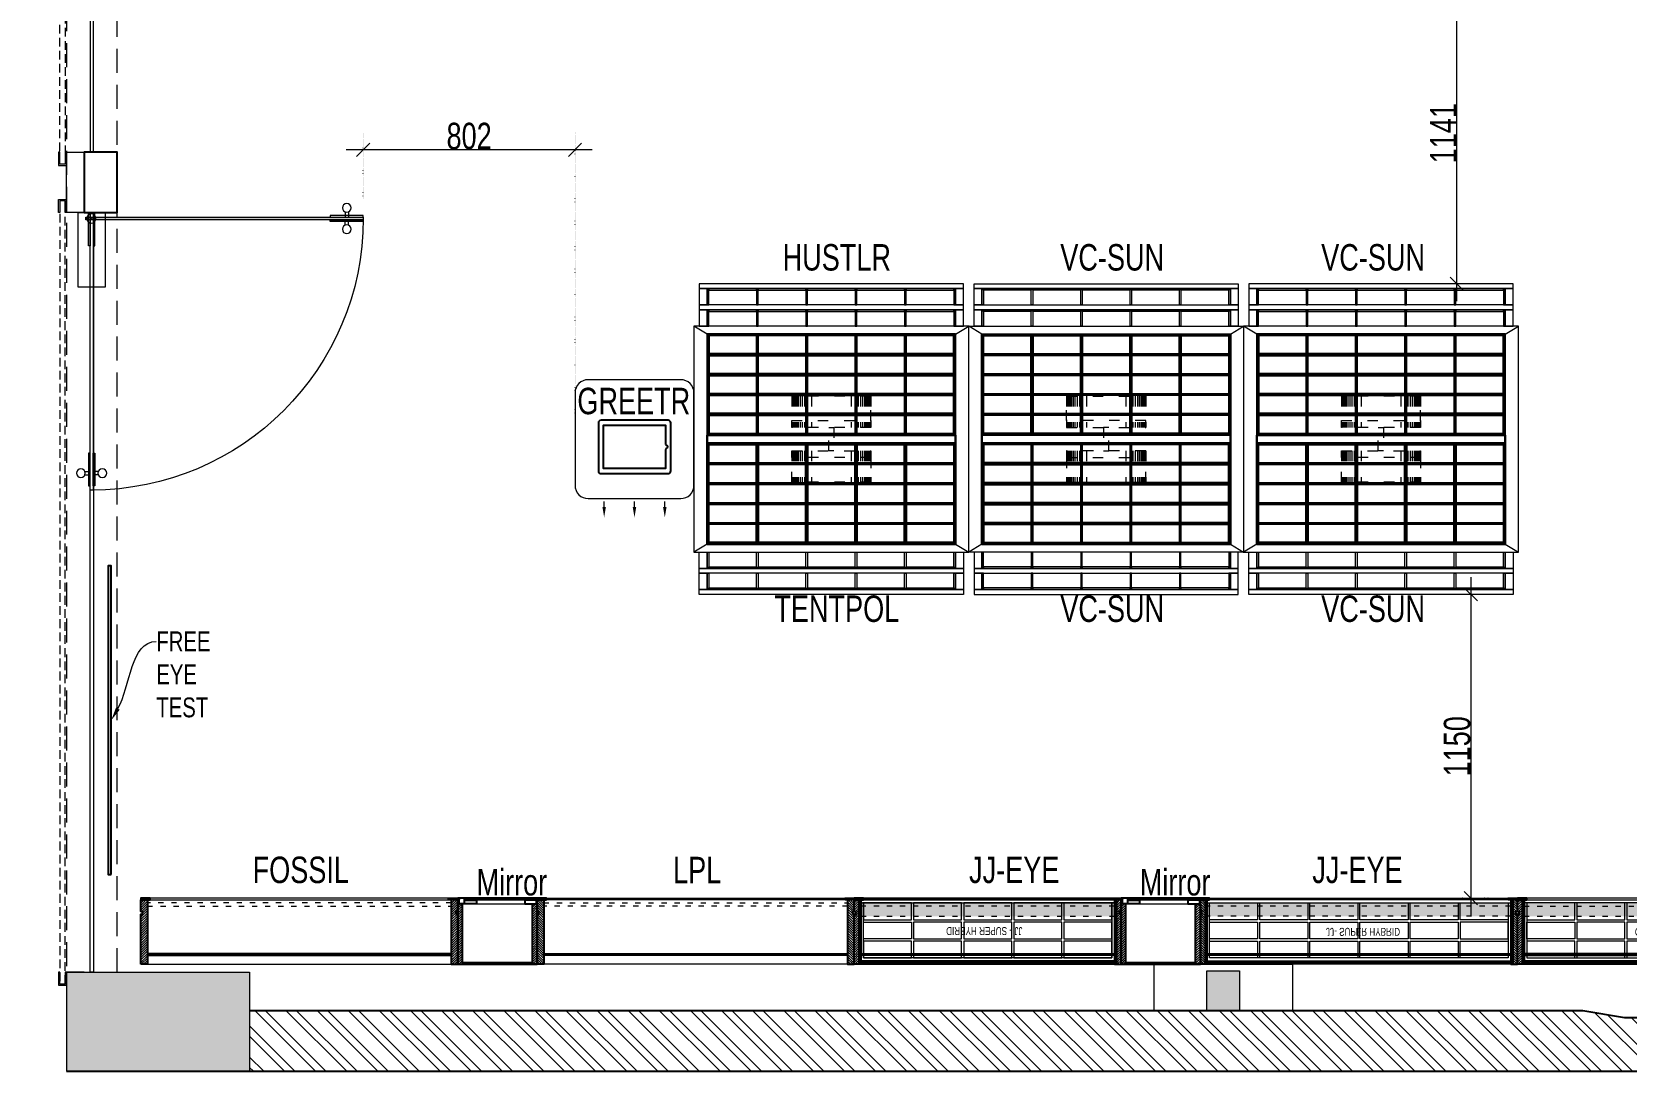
# Model space of a CAD drawing. Header units: feet. Extents: x 2360801 to 2374233, y -6055061 to -6046904.
# Drawn here: x 2361272 to 2367306, y -6055061 to -6051128 of the extents above; entities that cross this region are included whole.
import ezdxf
from ezdxf import colors
from ezdxf.entities.mleader import LeaderData, LeaderLine
from ezdxf.math import Vec2, Vec3

# ---------------------------------------------------------------- set-up
doc = ezdxf.new("R2010")
doc.units = ezdxf.units.FT
doc.header["$LTSCALE"] = 33
doc.header["$MEASUREMENT"] = 0
doc.header["$PDMODE"] = 3
doc.header["$PDSIZE"] = -1
for name, pattern in [('a_p6_plan_L18$0$HIDDEN', [0.375, 0.25, -0.125]), ('ACAD_ISO03W100', [30, 12, -18]), ('DOT2', [0.125, 0, -0.125]), ('HIDDENX2', [0.75, 0.5, -0.25])]:
    doc.linetypes.add(name, pattern=pattern)
for name, color, linetype, lineweight in [('A-Glazing', 4, 'Continuous', 20), ('A-shutter', 8, 'Continuous', 18), ('beam', 90, 'Continuous', 9), ('Column', 243, 'Continuous', 9), ('Glazing', 141, 'Continuous', 15), ('LENS-DIM', 252, 'Continuous', 5), ('LENS-PARTITION', 21, 'Continuous', 25), ('LENS-TEXT', 31, 'Continuous', 5), ('LENS_DIMENSION', 193, 'Continuous', 0), ('LENS_TEXT', 31, 'Continuous', 5), ('LK-FF&E FLOOR', 1, 'Continuous', 9), ('LK-FF&E WALL', 1, 'Continuous', 9), ('LN-ELEVATION-1', 81, 'Continuous', 25), ('LN-ELEVATION-2', 103, 'Continuous', 20), ('LN-ELEVATION-3', 125, 'Continuous', 18), ('LN-ELEVATION-4', 145, 'Continuous', 13), ('LN-ELEVATION-5', 167, 'Continuous', 5), ('LN-HATCH', 251, 'Continuous', 0), ('PLANO-TXT', 252, 'Continuous', 5), ('rolling shutter', 1, 'Continuous', 5)]:
    doc.layers.add(name, color=color, linetype=linetype, lineweight=lineweight)
doc.layers.add('A-WALL', color=1, linetype='Continuous')
doc.styles.add('LK TXT', font='GILC____.TTF', dxfattribs={"height": 100})
doc.styles.get("Standard").update_dxf_attribs({"font": 'GILC____.TTF'})
doc.dimstyles.new('100MM', dxfattribs={"dimtxt": 100, "dimasz": 50, "dimexe": 65, "dimexo": 65, "dimtad": 1, "dimdec": 0, "dimtxsty": 'Standard', "dimblk": 'OBLIQUE', "dimcen": 2.5, "dimdle": 65, "dimclrd": 256, "dimclre": 256, "dimclrt": 1, "dimadec": 0, "dimazin": 0, "dimtfac": 1, "dimtdec": 0, "dimtmove": 1, "dimatfit": 3, "dimfxl": 1, "dimlwd": -1, "dimlwe": -1, "dimarcsym": 0})
pattern_1 = [(45, (-22641017.7406, 5157647.994), (-4.4901280605, 4.4901280605), [])]
pattern_2 = [(45, (4210053.0415, 1706864.74), (-4.4901280605, 4.4901280605), [])]

# ---------------------------------------------------------------- blocks, each defined once
blk = doc.blocks.new('*U44')
at = {"layer": 'A-shutter', "color": 5, "ltscale": 10}
for points in [[(41041202.4, -1561539.2), (41041202.4, -1561544.2), (41041157.4, -1561544.2), (41041157.4, -1561564.2), (41041202.4, -1561564.2), (41041202.4, -1561569.2), (41041152.4, -1561569.2), (41041152.4, -1561539.2)], [(41044076.6, -1561539.2), (41044076.6, -1561544.2), (41044121.6, -1561544.2), (41044121.6, -1561564.2), (41044076.6, -1561564.2), (41044076.6, -1561569.2), (41044126.6, -1561569.2), (41044126.6, -1561539.2)]]:
    blk.add_lwpolyline(points, close=True, dxfattribs=at)
at = {"layer": 'A-shutter', "color": 5, "linetype": 'HIDDENX2', "ltscale": 2}
blk.add_lwpolyline([(41041157.4, -1561544.2), (41041157.4, -1561564.2), (41044121.6, -1561564.2), (41044121.6, -1561544.2)], close=True, dxfattribs=at)
blk = doc.blocks.new('*U45')
at = {"layer": 'A-shutter', "color": 5, "ltscale": 10}
for points in [[(41041202.4, -1561539.2), (41041202.4, -1561544.2), (41041157.4, -1561544.2), (41041157.4, -1561564.2), (41041202.4, -1561564.2), (41041202.4, -1561569.2), (41041152.4, -1561569.2), (41041152.4, -1561539.2)], [(41044746.7, -1561539.2), (41044746.7, -1561544.2), (41044791.7, -1561544.2), (41044791.7, -1561564.2), (41044746.7, -1561564.2), (41044746.7, -1561569.2), (41044796.7, -1561569.2), (41044796.7, -1561539.2)]]:
    blk.add_lwpolyline(points, close=True, dxfattribs=at)
at = {"layer": 'A-shutter', "color": 5, "linetype": 'HIDDENX2', "ltscale": 2}
blk.add_lwpolyline([(41041157.4, -1561544.2), (41041157.4, -1561564.2), (41044791.7, -1561564.2), (41044791.7, -1561544.2)], close=True, dxfattribs=at)
blk = doc.blocks.new('A$C20cc5e3e')
at = {"layer": 'Column'}
h = blk.add_hatch(color=8, dxfattribs=at)
h.dxf.hatch_style = 1
h.paths.add_polyline_path([(-12829.3, 7021.5), (-12763.2, 7021.5), (-12638.1, 7021.5), (-12638.1, 7356.7), (-12960.6, 7336.1), (-12960.6, 7021.5)])
h.paths.add_polyline_path([(-12136.5, 0), (-12136.5, 374.7), (-12763.2, 374.7), (-12829.3, 374.7), (-12829.3, 0)])
h = blk.add_hatch(color=8, dxfattribs=at)
h.dxf.hatch_style = 1
h.paths.add_polyline_path([(-8389.9, 230), (-8389.9, 379.3), (-8513.8, 379.3), (-8513.8, 230)])
h.paths.add_polyline_path([(-5854.7, 202.3), (-5854.7, 302.2), (-5963.3, 302.2), (-5963.3, 202.3)])
h.paths.add_polyline_path([(-4197.9, 202.3), (-4197.9, 334.2), (-4331.1, 334.2), (-4331.1, 202.3)])
at = {"layer": 'LN-HATCH'}
h = blk.add_hatch(dxfattribs=at)
h.set_pattern_fill('ANSI32', color=256, scale=222, angle=270)
h.set_pattern_definition([(315, (-3075837.42, 5459964.67), (58.8666395, 58.8666395), []), (315, (-3075837.42, 5459925.43), (58.8666395, 58.8666395), [])])
h.paths.add_polyline_path([(-4714.4, 7724), (-4587.4, 7724), (-333.8, 7993.7), (-232.6, 202.3), (-6933.9, 202.3), (-7091.1, 230), (-12136.5, 230), (-12136.5, 0), (0, 0), (-105.9, 8156.6), (-12638.1, 7356.7), (-12638.1, 7126.3), (-7091.1, 7480.3), (-6933.9, 7534.5)])
at = {"layer": 'A-WALL'}
for p, q in [((-12136.5, 230), (-7091.1, 230)), ((-7091.1, 230), (-6933.9, 202.3)), ((-6933.9, 202.3), (-232.6, 202.3)), ((-12829.3, 0), (0, 0))]:
    blk.add_line(p, q, dxfattribs=at)
at = {"layer": 'beam', "linetype": 'a_p6_plan_L18$0$HIDDEN', "lineweight": 5, "ltscale": 11}
blk.add_lwpolyline([(-12829.3, 374.7), (-12638.1, 374.7), (-12638.1, 7021.5), (-12829.3, 7021.5)], close=True, dxfattribs=at)
at = {"layer": 'Column'}
for p, q in [((-12829.3, 3248.9), (-12829.3, 3477.2)), ((-12829.3, 3477.2), (-12763.2, 3477.2)), ((-12763.2, 3477.2), (-12763.2, 3248.9)), ((-12763.2, 3248.9), (-12829.3, 3248.9)), ((-12829.3, 374.7), (-12829.3, 0)), ((-12763.2, 374.7), (-12829.3, 374.7)), ((-12763.2, 374.7), (-12136.5, 374.7)), ((-12136.5, 374.7), (-12136.5, 0)), ((-8713.8, 230), (-8713.8, 404.3)), ((-8713.8, 404.3), (-8189.9, 404.3)), ((-8513.8, 230), (-8513.8, 379.3)), ((-8513.8, 379.3), (-8389.9, 379.3)), ((-8389.9, 379.3), (-8389.9, 230)), ((-8189.9, 404.3), (-8189.9, 230))]:
    blk.add_line(p, q, dxfattribs=at)
at = {"layer": 'rolling shutter', "color": 2, "xscale": -1, "rotation": 269.9999994442688}
blk.add_blockref('*U45', (1548709.5, -41037725.2), dxfattribs=at)
at = {"layer": 'rolling shutter', "color": 2, "rotation": 270.0000005557312}
blk.add_blockref('*U44', (1548709.5, 41044451.3), dxfattribs=at)
blk = doc.blocks.new('Entrance Door')
at = {"layer": 'Glazing', "ltscale": 111}
blk.add_hatch(color=256, dxfattribs=at).paths.add_polyline_path([(18, -34.8), (18, -1235), (30, -1235), (30, -34.8)])
at = {"layer": 'Glazing'}
for p, q in [((30, -54.2), (18, -66.2)), ((1117.8, -31.3), (1117.8, -54.3)), ((1117.8, -89.2), (1117.8, -66.3)), ((1132.8, -31.3), (1132.8, -54.3)), ((1132.8, -89.2), (1132.8, -66.3))]:
    blk.add_line(p, q, dxfattribs=at)
at = {"layer": 'Glazing', "ltscale": 44}
for p, q in [((-4.9, -1156.3), (18, -1156.3)), ((-4.9, -1171.3), (18, -1171.3)), ((52.9, -1156.3), (30, -1156.3)), ((52.9, -1171.3), (30, -1171.3))]:
    blk.add_line(p, q, dxfattribs=at)
at = {"layer": 'Glazing'}
for points in [[(320, -120.5), (0, -120.5), (0, 0), (320, 0)], [(0, -54.2), (142.5, -54.2), (142.5, -46.8), (0, -46.8)], [(0, -66.2), (142.5, -66.2), (142.5, -73.7), (0, -73.7)], [(1180.8, -54.3), (1038.3, -54.3), (1038.3, -46.8), (1180.8, -46.8)], [(1180.8, -66.3), (1038.3, -66.3), (1038.3, -73.8), (1180.8, -73.8)]]:
    blk.add_lwpolyline(points, close=True, dxfattribs=at)
at = {"layer": 'Glazing', "ltscale": 222}
blk.add_lwpolyline([(-1.5, -66.2), (1198.8, -66.2), (1198.8, -54.2), (-1.5, -54.2)], close=True, dxfattribs=at)
at = {"layer": 'Glazing', "ltscale": 111}
blk.add_lwpolyline([(18, -34.8), (18, -1235), (30, -1235), (30, -34.8)], close=True, dxfattribs=at)
at = {"layer": 'Glazing', "ltscale": 44}
for points in [[(18, -1092.5), (18, -1235), (10.5, -1235), (10.5, -1092.5)], [(30, -1092.5), (30, -1235), (37.5, -1235), (37.5, -1092.5)]]:
    blk.add_lwpolyline(points, close=True, dxfattribs=at)
at = {"layer": 'Glazing'}
for centre, radius in [((1125.3, -13.9), 19), ((24, -58.7), 19.8), ((1125.3, -106.6), 19)]:
    blk.add_circle(centre, radius, dxfattribs=at)
at = {"layer": 'Glazing', "ltscale": 44}
for centre in [(-22.4, -1163.8), (70.4, -1163.8)]:
    blk.add_circle(centre, 19, dxfattribs=at)
at = {"layer": 'Glazing', "ltscale": 222}
blk.add_arc((24, -60.2), 1174.8, 270, 359.99955, dxfattribs=at)
blk = doc.blocks.new('MIRROR')
at = {"layer": 'LN-HATCH', "ltscale": 0.5}
h = blk.add_hatch(dxfattribs=at)
h.set_pattern_fill('ANSI31', color=256, scale=2)
h.set_pattern_definition([(45, (4060433.7416, 1708720.787), (-4.4901280605, 4.4901280605), [])])
h.paths.add_polyline_path([(212.9, 101.3), (230.9, 101.3), (230.9, -127.7), (212.9, -127.7)])
h.paths.add_polyline_path([(230.9, 95.3), (494.9, 95.3), (494.9, 101.3), (230.9, 101.3)])
h.paths.add_polyline_path([(512.9, 101.3), (494.9, 101.3), (494.9, -127.7), (512.9, -127.7)])
at = {"layer": 'Defpoints'}
blk.add_lwpolyline([(512.9, 101.3), (212.9, 101.3), (212.9, -148.7), (512.9, -148.7)], close=True, dxfattribs=at)
at = {"layer": 'LN-ELEVATION-1'}
for points in [[(212.9, 101.3), (230.9, 101.3), (230.9, -127.7), (212.9, -127.7)], [(230.9, 95.3), (494.9, 95.3), (494.9, 101.3), (230.9, 101.3)], [(512.9, 101.3), (494.9, 101.3), (494.9, -127.7), (512.9, -127.7)], [(259.9, -141.7), (259.9, -127.7), (214.9, -127.7), (214.9, -148.7), (223.9, -148.7), (223.9, -147.2), (216.4, -147.2), (216.4, -141.7)], [(442.9, -141.7), (442.9, -127.7), (487.9, -127.7), (487.9, -148.7), (478.9, -148.7), (478.9, -147.2), (486.4, -147.2), (486.4, -141.7)], [(504.9, -148.7), (504.9, -147.2), (509.4, -147.2), (509.4, -129.2), (487.9, -129.2), (487.9, -127.7), (510.9, -127.7), (510.9, -148.7)]]:
    blk.add_lwpolyline(points, close=True, dxfattribs=at)
at = {"layer": 'LN-ELEVATION-2', "color": 4, "lineweight": 0}
blk.add_lwpolyline([(216.4, -141.7), (486.4, -141.7), (486.4, -147.2), (216.4, -147.2)], close=True, dxfattribs=at)
at = {"layer": 'LN-ELEVATION-2'}
blk.add_lwpolyline([(259.9, -141.7), (442.9, -141.7), (442.9, -127.7), (259.9, -127.7)], close=True, dxfattribs=at)
at = {"layer": 'LN-ELEVATION-4', "ltscale": 0.5}
blk.add_line((478.9, -148.7), (223.9, -148.7), dxfattribs=at)
blk = doc.blocks.new('JJ SH 1200')
at = {"layer": 'LN-HATCH', "ltscale": 0.5}
h = blk.add_hatch(dxfattribs=at)
h.set_pattern_fill('ANSI31', color=256, scale=2)
h.set_pattern_definition([(45, (4097187.331, 1708800.267), (-4.4901280605, 4.4901280605), [])])
h.paths.add_polyline_path([(792.1, 220), (792.1, 30), (786.1, 30), (786.1, 20), (792.1, 20), (792.1, -24), (767.1, -24), (767.1, 220)])
h.paths.add_polyline_path([(-382.9, 180), (767.1, 180), (767.1, 186), (-382.9, 186)])
h.paths.add_polyline_path([(757.1, -24), (757.1, -30), (792.1, -30), (792.1, -24)])
h.paths.add_polyline_path([(-407.9, 220), (-407.9, 30), (-401.9, 30), (-401.9, 20), (-407.9, 20), (-407.9, -24), (-382.9, -24), (-382.9, 220)])
h.paths.add_polyline_path([(-372.9, -24), (-372.9, -30), (-407.9, -30), (-407.9, -24)])
at = {"layer": 'LN-ELEVATION-1', "ltscale": 0.5}
for points in [[(-407.9, 220), (-407.9, 30), (-401.9, 30), (-401.9, 20), (-407.9, 20), (-407.9, -24), (-382.9, -24), (-382.9, 220)], [(-382.9, 180), (767.1, 180), (767.1, 186), (-382.9, 186)], [(792.1, 220), (792.1, 30), (786.1, 30), (786.1, 20), (792.1, 20), (792.1, -24), (767.1, -24), (767.1, 220)], [(-372.9, -24), (-372.9, -30), (-407.9, -30), (-407.9, -24)], [(757.1, -24), (757.1, -30), (792.1, -30), (792.1, -24)]]:
    blk.add_lwpolyline(points, close=True, dxfattribs=at)
at = {"layer": 'LN-ELEVATION-3', "ltscale": 0.5}
for p, q in [((767.1, 220), (-382.9, 220)), ((757.1, -24), (-372.9, -24)), ((-372.9, -30), (757.1, -30))]:
    blk.add_line(p, q, dxfattribs=at)
at = {"layer": 'LN-ELEVATION-4', "linetype": 'ACAD_ISO03W100', "ltscale": 0.05}
blk.add_lwpolyline([(767.1, 0), (-382.9, 0), (-382.9, -12), (767.1, -12)], close=True, dxfattribs=at)
blk = doc.blocks.new('GREETR 450x450')
at = {"layer": 'LN-ELEVATION-1', "linetype": 'ByBlock', "lineweight": -2}
for p, q in [((481.3, 339.7), (461, 339.7)), ((481.3, 225), (461, 225)), ((481.3, 110.3), (461, 110.3))]:
    blk.add_line(p, q, dxfattribs=at)
at = {"layer": 'LN-ELEVATION-1'}
for points in [[(355.5, 98.3), (355.5, 352.3, 0.414214), (345.5, 362.3), (163.5, 362.3, 0.414214), (153.5, 352.3), (153.5, 98.3, 0.414214), (163.5, 88.3), (345.5, 88.3, 0.414214)], [(264, 342.8), (336.5, 342.8), (336.5, 107.8), (172.5, 107.8), (172.5, 342.8), (245, 342.8, 0.327538), (246.9, 344.2, -0.733799), (262.1, 344.2, 0.327538)]]:
    blk.add_lwpolyline(points, format="xyb", close=True, dxfattribs=at)
at = {"layer": 'LN-ELEVATION-1', "linetype": 'ByBlock', "lineweight": -2}
for points in [[(481.3, 346.4), (481.3, 333.1), (521.3, 339.7)], [(481.3, 231.7), (481.3, 218.3), (521.3, 225)], [(481.3, 116.9), (481.3, 103.6), (521.3, 110.3)]]:
    blk.add_solid(points, dxfattribs=at)
at = {"layer": 'LN-ELEVATION-2'}
blk.add_lwpolyline([(50, 0), (400, 0, 0.414214), (450, 50), (450, 400, 0.414214), (400, 450), (50, 450, 0.414214), (0, 400), (0, 50, 0.414214)], format="xyb", close=True, dxfattribs=at)
at = {"layer": 'LENS-TEXT', "color": 0, "linetype": 'Continuous', "ltscale": 3, "insert": (81.4, 222.4), "char_height": 100, "attachment_point": 5, "rotation": 90, "style": 'LK TXT'}
blk.add_mtext_dynamic_manual_height_columns('GREETR', width=353.056, gutter_width=0.5, heights=[0], dxfattribs=at)
blk = doc.blocks.new('JJ SHD 1200')
at = {"layer": 'LN-ELEVATION-5'}
h = blk.add_hatch(color=177, dxfattribs=at)
h.dxf.hatch_style = 1
h.paths.add_polyline_path([(1182, 68), (32, 68), (32, 18), (1182, 18)])
at = {"layer": 'LN-HATCH', "ltscale": 0.5}
h = blk.add_hatch(dxfattribs=at)
h.set_pattern_fill('ANSI31', color=256, scale=2)
h.set_pattern_definition([(45, (4097602.2716, 1708830.267), (-4.4901280605, 4.4901280605), [])])
h.paths.add_polyline_path([(1207, 250), (1207, 60), (1201, 60), (1201, 50), (1207, 50), (1207, 6), (1182, 6), (1182, 250)])
h.paths.add_polyline_path([(32, 210), (1182, 210), (1182, 216), (32, 216)])
h.paths.add_polyline_path([(1172, 6), (1172, 0), (1207, 0), (1207, 6)])
h.paths.add_polyline_path([(7, 250), (7, 60), (13, 60), (13, 50), (7, 50), (7, 6), (32, 6), (32, 250)])
h.paths.add_polyline_path([(42, 6), (42, 0), (7, 0), (7, 6)])
at = {"layer": 'LN-ELEVATION-1', "ltscale": 0.5}
for points in [[(7, 250), (7, 60), (13, 60), (13, 50), (7, 50), (7, 6), (25, 6), (25, 250)], [(7, 250), (7, 60), (13, 60), (13, 50), (7, 50), (7, 6), (32, 6), (32, 250)], [(25, 238), (1189, 238), (1189, 244), (25, 244)], [(1207, 250), (1207, 60), (1201, 60), (1201, 50), (1207, 50), (1207, 6), (1182, 6), (1182, 250)], [(1207, 250), (1207, 60), (1201, 60), (1201, 50), (1207, 50), (1207, 6), (1189, 6), (1189, 250)], [(32, 210), (1182, 210), (1182, 216), (32, 216)], [(42, 6), (42, 0), (7, 0), (7, 6)], [(42, 6), (42, 0), (7, 0), (7, 6)], [(1172, 6), (1172, 0), (1207, 0), (1207, 6)], [(1172, 6), (1172, 0), (1207, 0), (1207, 6)]]:
    blk.add_lwpolyline(points, close=True, dxfattribs=at)
at = {"layer": 'LN-ELEVATION-3', "ltscale": 0.5}
for p, q in [((1189, 250), (25, 250)), ((1182, 250), (32, 250)), ((1172, 6), (42, 6)), ((1172, 6), (42, 6)), ((42, 0), (1172, 0)), ((42, 0), (1172, 0))]:
    blk.add_line(p, q, dxfattribs=at)
for points in [[(1172, 226), (42, 226), (42, 18), (1172, 18)], [(223.7, 226), (42, 226), (42, 162), (223.7, 162)], [(413.3, 226), (231.7, 226), (231.7, 162), (413.3, 162)], [(603, 226), (421.3, 226), (421.3, 162), (603, 162)], [(792.7, 226), (611, 226), (611, 162), (792.7, 162)], [(982.3, 226), (800.7, 226), (800.7, 162), (982.3, 162)], [(1172, 226), (990.3, 226), (990.3, 162), (1172, 162)], [(223.7, 154), (42, 154), (42, 90), (223.7, 90)], [(413.3, 154), (231.7, 154), (231.7, 90), (413.3, 90)], [(603, 154), (421.3, 154), (421.3, 90), (603, 90)], [(792.7, 154), (611, 154), (611, 90), (792.7, 90)], [(982.3, 154), (800.7, 154), (800.7, 90), (982.3, 90)], [(1172, 90), (990.3, 90), (990.3, 154), (1172, 154)], [(223.7, 82), (42, 82), (42, 18), (223.7, 18)], [(413.3, 82), (231.7, 82), (231.7, 18), (413.3, 18)], [(603, 82), (421.3, 82), (421.3, 18), (603, 18)], [(792.7, 82), (611, 82), (611, 18), (792.7, 18)], [(982.3, 82), (800.7, 82), (800.7, 18), (982.3, 18)], [(1172, 82), (990.3, 82), (990.3, 18), (1172, 18)]]:
    blk.add_lwpolyline(points, close=True, dxfattribs=at)
at = {"layer": 'LN-ELEVATION-4', "linetype": 'ACAD_ISO03W100', "ltscale": 0.05}
for points in [[(1182, 68), (32, 68), (32, 18), (1182, 18)], [(1182, 30), (32, 30), (32, 18), (1182, 18)]]:
    blk.add_lwpolyline(points, close=True, dxfattribs=at)
at = {"layer": 'LK-FF&E WALL', "ltscale": 0.5, "insert": (482.5, 142.3), "char_height": 30, "attachment_point": 1}
blk.add_mtext_dynamic_manual_height_columns('\\pt120;JJ- SUPER HYBRID', width=526.835, gutter_width=500, heights=[0], dxfattribs=at)
blk = doc.blocks.new('JJ SHD 1010')
h = blk.add_hatch(color=177)
h.dxf.hatch_style = 1
h.paths.add_polyline_path([(992, 68), (25, 68), (25, 18), (992, 18)])
at = {"layer": 'LN-HATCH', "ltscale": 0.5}
h = blk.add_hatch(dxfattribs=at)
h.set_pattern_fill('ANSI31', color=256, scale=2)
h.set_pattern_definition(pattern_1)
h.paths.add_polyline_path([(7, 250), (7, 60), (13, 60), (13, 50), (7, 50), (7, 6), (25, 6), (25, 250)])
h = blk.add_hatch(dxfattribs=at)
h.set_pattern_fill('ANSI31', color=256, scale=2)
h.set_pattern_definition([(45, (-26738022.0714, 3448847.7265), (-4.4901280605, 4.4901280605), [])])
h.paths.add_polyline_path([(1017, 250), (1017, 60), (1011, 60), (1011, 50), (1017, 50), (1017, 6), (999, 6), (999, 250)])
h = blk.add_hatch(dxfattribs=at)
h.set_pattern_fill('ANSI31', color=256, scale=2)
h.set_pattern_definition(pattern_2)
h.paths.add_polyline_path([(882, 210), (32, 210), (32, 216), (882, 216)])
h = blk.add_hatch(dxfattribs=at)
h.set_pattern_fill('ANSI31', color=256, scale=2)
h.set_pattern_definition(pattern_1)
h.paths.add_polyline_path([(35, 6), (35, 0), (7, 0), (7, 6)])
h = blk.add_hatch(dxfattribs=at)
h.set_pattern_fill('ANSI31', color=256, scale=2)
h.set_pattern_definition(pattern_2)
h.paths.add_polyline_path([(42, 6), (42, 0), (7, 0), (7, 6)])
h = blk.add_hatch(dxfattribs=at)
h.set_pattern_fill('ANSI31', color=256, scale=2)
h.set_pattern_definition([(45, (-22640834.7406, 5157647.994), (-4.4901280605, 4.4901280605), [])])
h.paths.add_polyline_path([(982, 6), (982, 0), (1017, 0), (1017, 6)])
h = blk.add_hatch(dxfattribs=at)
h.set_pattern_fill('ANSI31', color=256, scale=2)
h.set_pattern_definition([(45, (4209863.0415, 1706864.74), (-4.4901280605, 4.4901280605), [])])
h.paths.add_polyline_path([(982, 6), (982, 0), (1017, 0), (1017, 6)])
at = {"layer": 'LN-ELEVATION-1', "ltscale": 0.5}
for points in [[(7, 250), (7, 60), (13, 60), (13, 50), (7, 50), (7, 6), (25, 6), (25, 250)], [(7, 250), (7, 60), (13, 60), (13, 50), (7, 50), (7, 6), (32, 6), (32, 250)], [(25, 238), (999, 238), (999, 244), (25, 244)], [(1017, 250), (1017, 60), (1011, 60), (1011, 50), (1017, 50), (1017, 6), (992, 6), (992, 250)], [(1017, 250), (1017, 60), (1011, 60), (1011, 50), (1017, 50), (1017, 6), (999, 6), (999, 250)], [(992, 210), (32, 210), (32, 216), (992, 216)], [(42, 6), (42, 0), (7, 0), (7, 6)], [(42, 6), (42, 0), (7, 0), (7, 6)], [(982, 6), (982, 0), (1017, 0), (1017, 6)], [(982, 6), (982, 0), (1017, 0), (1017, 6)]]:
    blk.add_lwpolyline(points, close=True, dxfattribs=at)
at = {"layer": 'LN-ELEVATION-2', "ltscale": 0.5}
blk.add_lwpolyline([(41.7, 226), (982, 226), (982, 18), (41.7, 18)], close=True, dxfattribs=at)
at = {"layer": 'LN-ELEVATION-3', "ltscale": 0.5}
for p, q in [((999, 250), (25, 250)), ((32, 250), (992, 250)), ((982, 6), (42, 6)), ((42, 6), (982, 6)), ((42, 0), (982, 0)), ((982, 0), (42, 0))]:
    blk.add_line(p, q, dxfattribs=at)
for points in [[(223.3, 226), (41.7, 226), (41.7, 162), (223.3, 162)], [(413, 226), (231.3, 226), (231.3, 162), (413, 162)], [(602.7, 226), (421, 226), (421, 162), (602.7, 162)], [(792.3, 226), (610.7, 226), (610.7, 162), (792.3, 162)], [(982, 226), (800.3, 226), (800.3, 162), (982, 162)], [(223.3, 154), (41.7, 154), (41.7, 90), (223.3, 90)], [(413, 154), (231.3, 154), (231.3, 90), (413, 90)], [(602.7, 154), (421, 154), (421, 90), (602.7, 90)], [(792.3, 154), (610.7, 154), (610.7, 90), (792.3, 90)], [(982, 90), (800.3, 90), (800.3, 154), (982, 154)], [(223.3, 82), (41.7, 82), (41.7, 18), (223.3, 18)], [(413, 82), (231.3, 82), (231.3, 18), (413, 18)], [(602.7, 82), (421, 82), (421, 18), (602.7, 18)], [(792.3, 82), (610.7, 82), (610.7, 18), (792.3, 18)], [(982, 82), (800.3, 82), (800.3, 18), (982, 18)]]:
    blk.add_lwpolyline(points, close=True, dxfattribs=at)
at = {"layer": 'LN-ELEVATION-4', "linetype": 'ACAD_ISO03W100', "ltscale": 0.05}
for points in [[(992, 68), (25, 68), (25, 18), (992, 18)], [(32, 30), (992, 30), (992, 18), (32, 18)]]:
    blk.add_lwpolyline(points, close=True, dxfattribs=at)
at = {"ltscale": 0.5, "insert": (380.5, 139.3), "char_height": 30, "attachment_point": 1}
blk.add_mtext_dynamic_manual_height_columns('\\pt120;JJ - SUPER HYBRID', width=526.835, gutter_width=500, heights=[0], dxfattribs=at)
blk = doc.blocks.new('ffgd')
at = {"layer": 'LN-ELEVATION-4', "linetype": 'ACAD_ISO03W100', "ltscale": 0.1}
blk.add_lwpolyline([(0, 47.3), (0, -41.5), (-20, -41.5), (-20, 47.3)], close=True, dxfattribs=at)
at = {"layer": 'LN-ELEVATION-5', "linetype": 'ACAD_ISO03W100', "ltscale": 0.1}
for p, q in [((-159.9, 165.7), (-159.9, 47.3)), ((-159.7, 165.7), (-159.7, 47.3)), ((-159.4, 165.7), (-159.4, 47.3)), ((-159, 165.7), (-159, 47.3)), ((-158.5, 165.7), (-158.5, 47.3)), ((-157.9, 165.7), (-157.9, 47.3)), ((-157.1, 165.7), (-157.1, 47.3)), ((-156.1, 165.7), (-156.1, 47.3)), ((-154.1, 165.7), (-154.1, 47.3)), ((-151.1, 165.7), (-151.1, 47.3)), ((-146.1, 165.7), (-146.1, 47.3)), ((-141.1, 165.7), (-141.1, 47.3)), ((-135.1, 165.7), (-135.1, 47.3)), ((-128.1, 165.7), (-128.1, 47.3)), ((-120.1, 165.7), (-120.1, 47.3)), ((-111.1, 165.7), (-111.1, 47.3)), ((-102.1, 165.7), (-102.1, 47.3)), ((-85, 165.7), (-85, 47.3)), ((65, 165.7), (65, 47.3)), ((82.1, 165.7), (82.1, 47.3)), ((91.1, 165.7), (91.1, 47.3)), ((100.1, 165.7), (100.1, 47.3)), ((108.1, 165.7), (108.1, 47.3)), ((115.1, 165.7), (115.1, 47.3)), ((121.1, 165.7), (121.1, 47.3)), ((126.1, 165.7), (126.1, 47.3)), ((131.1, 165.7), (131.1, 47.3)), ((134.1, 165.7), (134.1, 47.3)), ((136.1, 165.7), (136.1, 47.3)), ((137.1, 165.7), (137.1, 47.3)), ((137.9, 165.7), (137.9, 47.3)), ((138.5, 165.7), (138.5, 47.3)), ((139, 165.7), (139, 47.3)), ((139.4, 165.7), (139.4, 47.3)), ((139.7, 165.7), (139.7, 47.3)), ((139.9, 165.7), (139.9, 47.3)), ((-159.9, -41.5), (-159.9, -159.9)), ((-159.7, -41.5), (-159.7, -159.9)), ((-159.4, -41.5), (-159.4, -159.9)), ((-159, -41.5), (-159, -159.9)), ((-158.5, -41.5), (-158.5, -159.9)), ((-157.9, -41.5), (-157.9, -159.9)), ((-157.1, -41.5), (-157.1, -159.9)), ((-156.1, -41.5), (-156.1, -159.9)), ((-154.1, -41.5), (-154.1, -159.9)), ((-151.1, -41.5), (-151.1, -159.9)), ((-146.1, -41.5), (-146.1, -159.9)), ((-141.1, -41.5), (-141.1, -159.9)), ((-135.1, -41.5), (-135.1, -159.9)), ((-128.1, -41.5), (-128.1, -159.9)), ((-120.1, -41.5), (-120.1, -159.9)), ((-111.1, -41.5), (-111.1, -159.9)), ((-102.1, -41.5), (-102.1, -159.9)), ((-85, -41.5), (-85, -159.9)), ((65, -41.5), (65, -159.9)), ((82.1, -41.5), (82.1, -159.9)), ((91.1, -41.5), (91.1, -159.9)), ((100.1, -41.5), (100.1, -159.9)), ((108.1, -41.5), (108.1, -159.9)), ((115.1, -41.5), (115.1, -159.9)), ((121.1, -41.5), (121.1, -159.9)), ((126.1, -41.5), (126.1, -159.9)), ((131.1, -41.5), (131.1, -159.9)), ((134.1, -41.5), (134.1, -159.9)), ((136.1, -41.5), (136.1, -159.9)), ((137.1, -41.5), (137.1, -159.9)), ((137.9, -41.5), (137.9, -159.9)), ((138.5, -41.5), (138.5, -159.9)), ((139, -41.5), (139, -159.9)), ((139.4, -41.5), (139.4, -159.9)), ((139.7, -41.5), (139.7, -159.9)), ((139.9, -41.5), (139.9, -159.9))]:
    blk.add_line(p, q, dxfattribs=at)
for points in [[(140, 73), (140, 165.7), (-160, 165.7), (-160, 73)], [(140, -67.1), (140, -159.9), (-160, -159.9), (-160, -67.1)]]:
    blk.add_lwpolyline(points, dxfattribs=at)
for points in [[(140, 73), (140, 47.3), (-160, 47.3), (-160, 73)], [(140, -41.5), (140, -67.1), (-160, -67.1), (-160, -41.5)]]:
    blk.add_lwpolyline(points, close=True, dxfattribs=at)
blk = doc.blocks.new('EURO 1040 x 1175')
at = {"layer": 'LN-ELEVATION-1'}
for points in [[(-470, -327.4), (470, -327.4), (470, 467.6), (-470, 467.6)], [(-470, 85.1), (470, 85.1), (470, 467.6), (-470, 467.6)], [(-283.2, 85.1), (-277.2, 85.1), (-277.2, 467.6), (-283.2, 467.6)], [(-96.4, 85.1), (-90.4, 85.1), (-90.4, 467.6), (-96.4, 467.6)], [(90.4, 85.1), (96.4, 85.1), (96.4, 467.6), (90.4, 467.6)], [(277.2, 85.1), (283.2, 85.1), (283.2, 467.6), (277.2, 467.6)], [(-470, 386.6), (-283.2, 386.6), (-283.2, 392.6), (-470, 392.6)], [(-277.2, 386.6), (-96.4, 386.6), (-96.4, 392.6), (-277.2, 392.6)], [(-90.4, 386.6), (90.4, 386.6), (90.4, 392.6), (-90.4, 392.6)], [(96.4, 386.6), (277.2, 386.6), (277.2, 392.6), (96.4, 392.6)], [(283.2, 386.6), (470, 386.6), (470, 392.6), (283.2, 392.6)], [(-470, 311.2), (-283.2, 311.2), (-283.2, 317.2), (-470, 317.2)], [(-277.2, 311.2), (-96.4, 311.2), (-96.4, 317.2), (-277.2, 317.2)], [(-90.4, 311.2), (90.4, 311.2), (90.4, 317.2), (-90.4, 317.2)], [(96.4, 311.2), (277.2, 311.2), (277.2, 317.2), (96.4, 317.2)], [(283.2, 311.2), (470, 311.2), (470, 317.2), (283.2, 317.2)], [(-470, 235.8), (-283.2, 235.8), (-283.2, 241.8), (-470, 241.8)], [(-277.2, 235.8), (-96.4, 235.8), (-96.4, 241.8), (-277.2, 241.8)], [(-90.4, 235.8), (90.4, 235.8), (90.4, 241.8), (-90.4, 241.8)], [(96.4, 235.8), (277.2, 235.8), (277.2, 241.8), (96.4, 241.8)], [(283.2, 235.8), (470, 235.8), (470, 241.8), (283.2, 241.8)], [(-470, 160.4), (-283.2, 160.4), (-283.2, 166.4), (-470, 166.4)], [(-277.2, 160.4), (-96.4, 160.4), (-96.4, 166.4), (-277.2, 166.4)], [(-90.4, 160.4), (90.4, 160.4), (90.4, 166.4), (-90.4, 166.4)], [(96.4, 160.4), (277.2, 160.4), (277.2, 166.4), (96.4, 166.4)], [(283.2, 160.4), (470, 160.4), (470, 166.4), (283.2, 166.4)], [(-470, 85.1), (470, 85.1), (470, 55.1), (-470, 55.1)], [(-470, 55.1), (470, 55.1), (470, -327.4), (-470, -327.4)], [(-283.2, 55.1), (-277.2, 55.1), (-277.2, -327.4), (-283.2, -327.4)], [(-96.4, 55.1), (-90.4, 55.1), (-90.4, -327.4), (-96.4, -327.4)], [(90.4, 55.1), (96.4, 55.1), (96.4, -327.4), (90.4, -327.4)], [(277.2, 55.1), (283.2, 55.1), (283.2, -327.4), (277.2, -327.4)], [(-470, -20.3), (-283.2, -20.3), (-283.2, -26.3), (-470, -26.3)], [(-277.2, -20.3), (-96.4, -20.3), (-96.4, -26.3), (-277.2, -26.3)], [(-90.4, -20.3), (90.4, -20.3), (90.4, -26.3), (-90.4, -26.3)], [(96.4, -20.3), (277.2, -20.3), (277.2, -26.3), (96.4, -26.3)], [(283.2, -20.3), (470, -20.3), (470, -26.3), (283.2, -26.3)], [(-470, -95.7), (-283.2, -95.7), (-283.2, -101.7), (-470, -101.7)], [(-277.2, -95.7), (-96.4, -95.7), (-96.4, -101.7), (-277.2, -101.7)], [(-90.4, -95.7), (90.4, -95.7), (90.4, -101.7), (-90.4, -101.7)], [(96.4, -95.7), (277.2, -95.7), (277.2, -101.7), (96.4, -101.7)], [(283.2, -95.7), (470, -95.7), (470, -101.7), (283.2, -101.7)], [(-470, -171.1), (-283.2, -171.1), (-283.2, -177.1), (-470, -177.1)], [(-277.2, -171.1), (-96.4, -171.1), (-96.4, -177.1), (-277.2, -177.1)], [(-90.4, -171.1), (90.4, -171.1), (90.4, -177.1), (-90.4, -177.1)], [(96.4, -171.1), (277.2, -171.1), (277.2, -177.1), (96.4, -177.1)], [(283.2, -171.1), (470, -171.1), (470, -177.1), (283.2, -177.1)], [(-470, -246.4), (-283.2, -246.4), (-283.2, -252.4), (-470, -252.4)], [(-277.2, -246.4), (-96.4, -246.4), (-96.4, -252.4), (-277.2, -252.4)], [(-90.4, -246.4), (90.4, -246.4), (90.4, -252.4), (-90.4, -252.4)], [(96.4, -246.4), (277.2, -246.4), (277.2, -252.4), (96.4, -252.4)], [(283.2, -246.4), (470, -246.4), (470, -252.4), (283.2, -252.4)]]:
    blk.add_lwpolyline(points, close=True, dxfattribs=at)
for points in [[(-283.2, 461.6), (-464, 461.6), (-464, 317.2)], [(-96.4, 461.6), (-277.2, 461.6)], [(90.4, 461.6), (-90.4, 461.6)], [(277.2, 461.6), (96.4, 461.6)], [(464, 317.2), (464, 461.6), (283.2, 461.6)], [(-464, 311.2), (-464, 241.8)], [(464, 241.8), (464, 311.2)], [(-464, 235.8), (-464, 166.4)], [(464, 166.4), (464, 235.8)], [(-464, 160.4), (-464, 91.1), (-283.2, 91.1)], [(283.2, 91.1), (464, 91.1), (464, 160.4)], [(-277.2, 91.1), (-96.4, 91.1)], [(-90.4, 91.1), (90.4, 91.1)], [(96.4, 91.1), (277.2, 91.1)], [(-464, -20.3), (-464, 49.1), (-283.2, 49.1)], [(-277.2, 49.1), (-96.4, 49.1)], [(-90.4, 49.1), (90.4, 49.1)], [(96.4, 49.1), (277.2, 49.1)], [(283.2, 49.1), (464, 49.1), (464, -20.3)], [(-464, -95.7), (-464, -26.3)], [(464, -26.3), (464, -95.7)], [(-464, -171.1), (-464, -101.7)], [(464, -101.7), (464, -171.1)], [(-283.2, -321.4), (-464, -321.4), (-464, -177.1)], [(464, -177.1), (464, -321.4), (283.2, -321.4)], [(-96.4, -321.4), (-277.2, -321.4)], [(90.4, -321.4), (-90.4, -321.4)], [(277.2, -321.4), (96.4, -321.4)]]:
    blk.add_lwpolyline(points, dxfattribs=at)
at = {"layer": 'LN-ELEVATION-2'}
blk.add_lwpolyline([(-520, -357.4), (520, -357.4), (520, 497.6), (-520, 497.6)], close=True, dxfattribs=at)
for points in [[(-470, 467.6), (-520, 497.6)], [(470, 467.6), (520, 497.6)], [(-470, -327.4), (-520, -357.4)], [(470, -327.4), (520, -357.4)]]:
    blk.add_lwpolyline(points, dxfattribs=at)
at = {"layer": 'LN-ELEVATION-3'}
for points in [[(-500, 559.6), (500, 559.6), (500, 577.6), (-500, 577.6)], [(-500, 497.6), (-470, 497.6), (-470, 559.6), (-500, 559.6)], [(470, 497.6), (500, 497.6), (500, 559.6), (470, 559.6)], [(-500, -357.4), (-470, -357.4), (-470, -419.4), (-500, -419.4)], [(470, -357.4), (500, -357.4), (500, -419.4), (470, -419.4)], [(-500, -419.4), (500, -419.4), (500, -437.4), (-500, -437.4)]]:
    blk.add_lwpolyline(points, close=True, dxfattribs=at)
at = {"layer": 'LN-ELEVATION-4'}
for points in [[(-500, 639.6), (500, 639.6), (500, 657.6), (-500, 657.6)], [(-500, 577.6), (-470, 577.6), (-470, 639.6), (-500, 639.6)], [(470, 577.6), (500, 577.6), (500, 639.6), (470, 639.6)], [(-470, 497.6), (-464, 497.6), (-464, 559.6), (-470, 559.6)], [(-464, 553.6), (-283.2, 553.6), (-283.2, 559.6), (-464, 559.6)], [(-283.2, 497.6), (-277.2, 497.6), (-277.2, 559.6), (-283.2, 559.6)], [(-277.2, 553.6), (-96.4, 553.6), (-96.4, 559.6), (-277.2, 559.6)], [(-96.4, 497.6), (-90.4, 497.6), (-90.4, 559.6), (-96.4, 559.6)], [(-90.4, 553.6), (90.4, 553.6), (90.4, 559.6), (-90.4, 559.6)], [(90.4, 497.6), (96.4, 497.6), (96.4, 559.6), (90.4, 559.6)], [(96.4, 553.6), (277.2, 553.6), (277.2, 559.6), (96.4, 559.6)], [(277.2, 497.6), (283.2, 497.6), (283.2, 559.6), (277.2, 559.6)], [(283.2, 553.6), (464, 553.6), (464, 559.6), (283.2, 559.6)], [(464, 497.6), (470, 497.6), (470, 559.6), (464, 559.6)], [(-470, -357.4), (-464, -357.4), (-464, -419.4), (-470, -419.4)], [(-283.2, -357.4), (-277.2, -357.4), (-277.2, -419.4), (-283.2, -419.4)], [(-96.4, -357.4), (-90.4, -357.4), (-90.4, -419.4), (-96.4, -419.4)], [(90.4, -357.4), (96.4, -357.4), (96.4, -419.4), (90.4, -419.4)], [(277.2, -357.4), (283.2, -357.4), (283.2, -419.4), (277.2, -419.4)], [(464, -357.4), (470, -357.4), (470, -419.4), (464, -419.4)], [(-464, -413.4), (-283.2, -413.4), (-283.2, -419.4), (-464, -419.4)], [(-277.2, -413.4), (-96.4, -413.4), (-96.4, -419.4), (-277.2, -419.4)], [(-90.4, -413.4), (90.4, -413.4), (90.4, -419.4), (-90.4, -419.4)], [(96.4, -413.4), (277.2, -413.4), (277.2, -419.4), (96.4, -419.4)], [(283.2, -413.4), (464, -413.4), (464, -419.4), (283.2, -419.4)], [(-500, -437.4), (-470, -437.4), (-470, -499.4), (-500, -499.4)], [(470, -437.4), (500, -437.4), (500, -499.4), (470, -499.4)], [(-500, -499.4), (500, -499.4), (500, -517.4), (-500, -517.4)]]:
    blk.add_lwpolyline(points, close=True, dxfattribs=at)
at = {"layer": 'LN-ELEVATION-5'}
for points in [[(-470, 577.6), (-464, 577.6), (-464, 639.6), (-470, 639.6)], [(-464, 633.6), (-283.2, 633.6), (-283.2, 639.6), (-464, 639.6)], [(-283.2, 577.6), (-277.2, 577.6), (-277.2, 639.6), (-283.2, 639.6)], [(-277.2, 633.6), (-96.4, 633.6), (-96.4, 639.6), (-277.2, 639.6)], [(-96.4, 577.6), (-90.4, 577.6), (-90.4, 639.6), (-96.4, 639.6)], [(-90.4, 633.6), (90.4, 633.6), (90.4, 639.6), (-90.4, 639.6)], [(90.4, 577.6), (96.4, 577.6), (96.4, 639.6), (90.4, 639.6)], [(96.4, 633.6), (277.2, 633.6), (277.2, 639.6), (96.4, 639.6)], [(277.2, 577.6), (283.2, 577.6), (283.2, 639.6), (277.2, 639.6)], [(283.2, 633.6), (464, 633.6), (464, 639.6), (283.2, 639.6)], [(464, 577.6), (470, 577.6), (470, 639.6), (464, 639.6)], [(-470, -437.4), (-464, -437.4), (-464, -499.4), (-470, -499.4)], [(-283.2, -437.4), (-277.2, -437.4), (-277.2, -499.4), (-283.2, -499.4)], [(-96.4, -437.4), (-90.4, -437.4), (-90.4, -499.4), (-96.4, -499.4)], [(90.4, -437.4), (96.4, -437.4), (96.4, -499.4), (90.4, -499.4)], [(277.2, -437.4), (283.2, -437.4), (283.2, -499.4), (277.2, -499.4)], [(464, -437.4), (470, -437.4), (470, -499.4), (464, -499.4)], [(-464, -493.4), (-283.2, -493.4), (-283.2, -499.4), (-464, -499.4)], [(-277.2, -493.4), (-96.4, -493.4), (-96.4, -499.4), (-277.2, -499.4)], [(-90.4, -493.4), (90.4, -493.4), (90.4, -499.4), (-90.4, -499.4)], [(96.4, -493.4), (277.2, -493.4), (277.2, -499.4), (96.4, -499.4)], [(283.2, -493.4), (464, -493.4), (464, -499.4), (283.2, -499.4)]]:
    blk.add_lwpolyline(points, close=True, dxfattribs=at)
at = {"layer": 'LENS-DIM'}
blk.add_blockref('ffgd', (10, 67.1), dxfattribs=at)
blk = doc.blocks.new('_Oblique')
at = {"color": 0, "lineweight": -2}
blk.add_line((-0.5, -0.5), (0.5, 0.5), dxfattribs=at)
blk = doc.blocks.new('*D50')
at = {"layer": 'Defpoints', "color": 0}
for p in [(2362526.2, -6051574.5), (2362526.2, -6051822.7), (2363327.8, -6052669.3)]:
    blk.add_point(p, dxfattribs=at)
at = {"layer": 'LENS_DIMENSION', "linetype": 'DOT2'}
for p, q in [((2362526.2, -6051757.7), (2362526.2, -6051509.5)), ((2363327.8, -6052604.3), (2363327.8, -6051509.5))]:
    blk.add_line(p, q, dxfattribs=at)
at = {"layer": 'LENS_DIMENSION'}
blk.add_line((2363392.8, -6051574.5), (2362461.2, -6051574.5), dxfattribs=at)
at = {"layer": 'LENS_DIMENSION', "xscale": 50, "yscale": 50, "zscale": 50, "rotation": 180}
blk.add_blockref('_Oblique', (2362526.2, -6051574.5), dxfattribs=at)
at = {"layer": 'LENS_DIMENSION', "xscale": 50, "yscale": 50, "zscale": 50}
blk.add_blockref('_Oblique', (2363327.8, -6051574.5), dxfattribs=at)
at = {"layer": 'LENS_DIMENSION', "color": 1, "insert": (2362927, -6051522.7), "char_height": 100, "attachment_point": 5}
blk.add_mtext('802', dxfattribs=at)
blk = doc.blocks.new('*D47')
at = {"layer": 'Defpoints', "color": 0}
for p in [(2366877.8, -6053256.8), (2366718.1, -6054406.8), (2366894.4, -6054406.8)]:
    blk.add_point(p, dxfattribs=at)
at = {"layer": 'LENS_DIMENSION'}
blk.add_line((2366718.1, -6053191.8), (2366718.1, -6054471.8), dxfattribs=at)
at = {"layer": 'LENS_DIMENSION', "linetype": 'DOT2'}
for p, q in [((2366812.8, -6053256.8), (2366653.1, -6053256.8)), ((2366829.4, -6054406.8), (2366653.1, -6054406.8))]:
    blk.add_line(p, q, dxfattribs=at)
at = {"layer": 'LENS_DIMENSION', "xscale": 50, "yscale": 50, "zscale": 50}
for p, rotation in [((2366718.1, -6053256.8), 90), ((2366718.1, -6054406.8), 270)]:
    blk.add_blockref('_Oblique', p, dxfattribs=dict(at, rotation=rotation))
at = {"layer": 'LENS_DIMENSION', "color": 1, "insert": (2366666.3, -6053831.8), "char_height": 100, "attachment_point": 5, "rotation": 90}
blk.add_mtext('1150', dxfattribs=at)
blk = doc.blocks.new('*D48')
at = {"layer": 'Defpoints', "color": 0}
for p in [(2366664.8, -6050940.7), (2366877.8, -6050940.7), (2366877.8, -6052081.8)]:
    blk.add_point(p, dxfattribs=at)
at = {"layer": 'LENS_DIMENSION'}
blk.add_line((2366664.8, -6052146.8), (2366664.8, -6050875.7), dxfattribs=at)
at = {"layer": 'LENS_DIMENSION', "linetype": 'DOT2'}
for p, q in [((2366812.8, -6050940.7), (2366599.8, -6050940.7)), ((2366812.8, -6052081.8), (2366599.8, -6052081.8))]:
    blk.add_line(p, q, dxfattribs=at)
at = {"layer": 'LENS_DIMENSION', "xscale": 50, "yscale": 50, "zscale": 50}
for p, rotation in [((2366664.8, -6050940.7), 90), ((2366664.8, -6052081.8), 270)]:
    blk.add_blockref('_Oblique', p, dxfattribs=dict(at, rotation=rotation))
at = {"layer": 'LENS_DIMENSION', "color": 1, "insert": (2366613.9, -6051511.3), "char_height": 100, "attachment_point": 5, "rotation": 90}
blk.add_mtext('1141', dxfattribs=at)

msp = doc.modelspace()

# ---------------------------------------------------------------- linework, layer by layer
msp.add_lwpolyline([(2361572.9, -6054316.8), (2361572.9, -6053148.8), (2361560.9, -6053148.8), (2361560.9, -6054316.8)], close=True)
at = {"layer": 'A-Glazing'}
for points in [[(2361505.2, -6051583.9), (2361505.2, -6048039.6), (2361493.2, -6048039.6), (2361493.2, -6051583.9)], [(2361505.2, -6051812.2), (2361505.2, -6054686.4), (2361493.2, -6054686.4), (2361493.2, -6051812.2)]]:
    msp.add_lwpolyline(points, close=True, dxfattribs=at)
at = {"layer": 'LENS-PARTITION'}
msp.add_lwpolyline([(2361469.7, -6051812.2), (2361594.9, -6051812.2), (2361594.9, -6051583.9), (2361469.7, -6051583.9)], close=True, dxfattribs=at)

# ---------------------------------------------------------------- block references
at = {"layer": 'A-Glazing', "xscale": -0.8748404702499005, "yscale": 0.8748404702499005, "zscale": 0.8748404702499005, "rotation": 89.99998890928701}
msp.add_blockref('Entrance Door', (2361445.8, -6051813.5), dxfattribs=at)
at = {"layer": 'LENS_DIMENSION'}
msp.add_blockref('A$C20cc5e3e', (2374232.9, -6055061.1), dxfattribs=at)
at = {"layer": 'LK-FF&E FLOOR'}
for p in [(2364297.8, -6052739.3), (2366377.8, -6052739.3)]:
    msp.add_blockref('EURO 1040 x 1175', p, dxfattribs=at)
at = {"layer": 'LK-FF&E FLOOR', "xscale": -1}
msp.add_blockref('EURO 1040 x 1175', (2365337.8, -6052739.3), dxfattribs=at)
at = {"layer": 'LK-FF&E FLOOR', "rotation": 270}
msp.add_blockref('GREETR 450x450', (2363327.8, -6052444.3), dxfattribs=at)
at = {"layer": 'LK-FF&E WALL', "rotation": 180}
for name, p in [('JJ SH 1200', (2362476.5, -6054436.8)), ('MIRROR', (2363397.4, -6054555.4)), ('JJ SHD 1010', (2365401.4, -6054406.8)), ('MIRROR', (2365907.4, -6054555.4)), ('JJ SHD 1200', (2368101.4, -6054406.8))]:
    msp.add_blockref(name, p, dxfattribs=at)
at = {"layer": 'LK-FF&E WALL', "xscale": -1, "rotation": 180}
for name, p in [('JJ SH 1200', (2363592.4, -6054436.8)), ('JJ SHD 1200', (2365687.4, -6054406.8))]:
    msp.add_blockref(name, p, dxfattribs=at)

# ---------------------------------------------------------------- texts
at = {"layer": 'LENS_TEXT', "linetype": 'Continuous', "ltscale": 3, "char_height": 100, "width": 324.474, "attachment_point": 5, "style": 'LK TXT'}
for insert in [(2363088.7, -6054347), (2365598.7, -6054347)]:
    msp.add_mtext('{\\C7;Mirror}', dxfattribs=dict(at, insert=insert))
at = {"layer": 'PLANO-TXT', "linetype": 'Continuous', "ltscale": 3, "char_height": 100, "width": 244.677, "attachment_point": 5, "style": 'LK TXT'}
for s, insert in [('HUSTLR', (2364318.5, -6051982)), ('VC-SUN', (2365360.7, -6051982)), ('VC-SUN', (2366348, -6051982)), ('TENTPOL', (2364318.5, -6053311.8)), ('VC-SUN', (2365360.7, -6053311.8)), ('VC-SUN', (2366348, -6053311.8)), ('FOSSIL', (2362290, -6054300.1)), ('LPL', (2363790, -6054300.1)), ('JJ-EYE', (2364990, -6054300.1)), ('JJ-EYE', (2366288.9, -6054300.1))]:
    msp.add_mtext(s, dxfattribs=dict(at, insert=insert))

# ---------------------------------------------------------------- dimensions: what is measured, and where the dimension line sits
at = {"layer": 'LENS_DIMENSION'}
for base, p1, p2, picture, middle in [((2366664.8, -6050940.7), (2366877.8, -6052081.8), (2366877.8, -6050940.7), '*D48', (2366613.9, -6051511.3)), ((2366718.1, -6054406.8), (2366877.8, -6053256.8), (2366894.4, -6054406.8), '*D47', (2366666.3, -6053831.8))]:
    dim = msp.add_linear_dim(base=base, p1=p1, p2=p2, angle=90, dimstyle='100MM', dxfattribs=at)
    dim.commit()
    dim.dimension.update_dxf_attribs({"geometry": picture, "text_midpoint": middle})
dim = msp.add_linear_dim(base=(2362526.2, -6051574.5), p1=(2363327.8, -6052669.3), p2=(2362526.2, -6051822.7), dimstyle='100MM', dxfattribs=at)
dim.commit()
dim.dimension.update_dxf_attribs({"geometry": '*D50', "text_midpoint": (2362927, -6051522.7)})

# ---------------------------------------------------------------- leaders
at = {"layer": 'LENS_TEXT', "color": 1, "linetype": 'Continuous', "ltscale": 3}
ml = msp.add_multileader_mtext('Standard', dxfattribs=at)
ml.set_content('{\\C256;FREE EYE TEST}', color=1)
ml.set_leader_properties(color=256, linetype='ByLayer', lineweight=-1)
ml.build(insert=Vec2(0, 0))
ml.multileader.update_dxf_attribs({"leader_type": 2, "dogleg_length": 0.36, "arrow_head_size": 50})
ctx = ml.context
ctx.base_point, ctx.char_height, ctx.arrow_head_size, ctx.landing_gap_size, ctx.plane_origin = Vec3(2361743.1, -6053435), 75, 50, 0.09, Vec3(2360465.4, -6052072.6)
notes = []
notes.append((ctx, [(0, (1, 1, 0), (2361742.8, -6053435), (1, 0), 0.36, [(1, [(2361572.9, -6053732.8)], 0, [])])]))
ctx.mtext.insert, ctx.mtext.width, ctx.mtext.flow_direction = Vec3(2361743.2, -6053397), 354.238, 5
for ctx, leaders in notes:
    for number, flags, end, landing, length, lines in leaders:
        leader = LeaderData()
        leader.index, (leader.has_last_leader_line, leader.has_dogleg_vector, leader.attachment_direction) = number, flags
        leader.last_leader_point, leader.dogleg_vector, leader.dogleg_length = Vec3(end), Vec3(landing), length
        for number, points, colour, breaks in lines:
            line = LeaderLine()
            line.index, line.vertices, line.color, line.breaks = number, Vec3.list(points), colors.encode_raw_color(colour), breaks
            leader.lines.append(line)
        ctx.leaders.append(leader)

doc.saveas('drawing.dxf')
